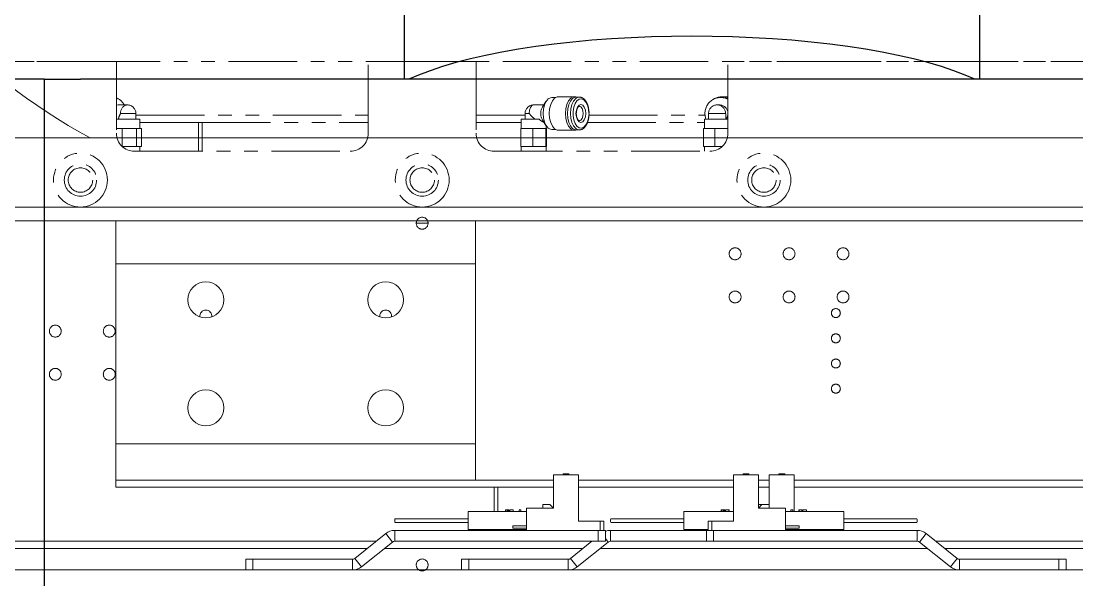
# Model space of a CAD drawing. Extents: x 500 to 100500, y -14500 to 21140.
# Drawn here: x 6410 to 6703.5, y -6457.2 to -6301.9 of the extents above; entities that cross this region are included whole.
import ezdxf

# ---------------------------------------------------------------- set-up
doc = ezdxf.new("R2010")
doc.units = 0
doc.linetypes.add('PHANTOM', pattern=[12.7, 6.35, -1.27, 1.27, -1.27, 1.27, -1.27])
doc.linetypes.add('SLD-Solid', pattern=[0])
doc.layers.get('0').update_dxf_attribs({"linetype": 'CONTINUOUS'})
doc.layers.add('D', color=7, linetype='CONTINUOUS')
doc.layers.add('MODEL', color=7, linetype='SLD-Solid', lineweight=15)

# ---------------------------------------------------------------- blocks, each defined once
blk = doc.blocks.new('KASDADS')
at = {"layer": 'MODEL', "color": 4}
for p, q in [((-52962.52, -66286.79, 21.36), (-53513.87, -66286.79, 21.36)), ((-52962.52, -66306.05, 21.36), (-53518.87, -66306.05, 21.36)), ((-53430.16, -66309.79, 21.36), (-53518.87, -66309.79, 21.36)), ((-53430.16, -66309.79, 21.36), (-53430.16, -66321.79, 21.36)), ((-53330.16, -66309.79, 21.36), (-53430.16, -66309.79, 21.36)), ((-53330.16, -66309.79, 21.36), (-53330.16, -66321.79, 21.36)), ((-52649.86, -66309.79, 21.36), (-53330.16, -66309.79, 21.36)), ((-53330.16, -66321.79, 21.36), (-53430.16, -66321.79, 21.36)), ((-53430.16, -66321.79, 21.36), (-53430.16, -66371.79, 21.36)), ((-53330.16, -66321.79, 21.36), (-53330.16, -66371.79, 21.36)), ((-53430.16, -66383.89, 21.36), (-53430.16, -66371.79, 21.36)), ((-53330.16, -66371.79, 21.36), (-53430.16, -66371.79, 21.36)), ((-53330.16, -66381.89, 21.36), (-53330.16, -66371.79, 21.36)), ((-53301.55, -66380.39, 21.36), (-53308.5, -66380.39, 21.36)), ((-53308.5, -66380.39, 21.36), (-53308.5, -66389.69, 21.36)), ((-53305.82, -66380.19, 21.36), (-53305.82, -66380.39, 21.36)), ((-53305.82, -66380.19, 21.36), (-53305.02, -66380.19, 21.36)), ((-53305.02, -66380.19, 21.36), (-53305.02, -66380.39, 21.36)), ((-53305.02, -66380.19, 21.36), (-53304.22, -66380.19, 21.36)), ((-53304.22, -66380.19, 21.36), (-53304.22, -66380.39, 21.36)), ((-53301.55, -66393.29, 21.36), (-53301.55, -66380.39, 21.36)), ((-53258.49, -66393.29, 21.36), (-53258.49, -66380.39, 21.36)), ((-53258.49, -66380.39, 21.36), (-53251.54, -66380.39, 21.36)), ((-53255.51, -66380.19, 21.36), (-53255.81, -66380.19, 21.36)), ((-53255.81, -66380.19, 21.36), (-53255.81, -66380.39, 21.36)), ((-53255.51, -66380.19, 21.36), (-53254.51, -66380.19, 21.36)), ((-53255.51, -66380.19, 21.36), (-53255.51, -66380.39, 21.36)), ((-53254.21, -66380.19, 21.36), (-53254.51, -66380.19, 21.36)), ((-53254.51, -66380.19, 21.36), (-53254.51, -66380.39, 21.36)), ((-53254.21, -66380.19, 21.36), (-53254.21, -66380.39, 21.36)), ((-53251.54, -66380.39, 21.36), (-53251.54, -66389.69, 21.36)), ((-53248.5, -66380.39, 21.36), (-53248.5, -66389.69, 21.36)), ((-53241.55, -66380.39, 21.36), (-53248.5, -66380.39, 21.36)), ((-53245.82, -66380.19, 21.36), (-53245.82, -66380.39, 21.36)), ((-53245.82, -66380.19, 21.36), (-53245.02, -66380.19, 21.36)), ((-53245.02, -66380.19, 21.36), (-53245.02, -66380.39, 21.36)), ((-53245.02, -66380.19, 21.36), (-53244.22, -66380.19, 21.36)), ((-53244.22, -66380.19, 21.36), (-53244.22, -66380.39, 21.36)), ((-53241.55, -66390.64, 21.36), (-53241.55, -66380.39, 21.36)), ((-53430.16, -66381.89, 21.36), (-53308.5, -66381.89, 21.36)), ((-53430.16, -66383.89, 21.36), (-53325.02, -66383.89, 21.36)), ((-53325.02, -66383.89, 21.36), (-53325.02, -66390.64, 21.36)), ((-53324.02, -66383.89, 21.36), (-53325.02, -66383.89, 21.36)), ((-53324.02, -66390.64, 21.36), (-53324.02, -66383.89, 21.36)), ((-53324.02, -66383.89, 21.36), (-53308.5, -66383.89, 21.36)), ((-53301.55, -66381.89, 21.36), (-53258.49, -66381.89, 21.36)), ((-53301.55, -66383.89, 21.36), (-53258.49, -66383.89, 21.36)), ((-53251.54, -66381.89, 21.36), (-53248.5, -66381.89, 21.36)), ((-53251.54, -66383.89, 21.36), (-53248.5, -66383.89, 21.36)), ((-53241.55, -66381.89, 21.36), (-52957.52, -66381.89, 21.36)), ((-53241.55, -66383.89, 21.36), (-53125.02, -66383.89, 21.36)), ((-53308.5, -66389.69, 21.36), (-53316.05, -66389.69, 21.36)), ((-53316.05, -66389.69, 21.36), (-53316.05, -66395.89, 21.36)), ((-53311.5, -66388.69, 21.36), (-53311.5, -66389.69, 21.36)), ((-53311.5, -66388.69, 21.36), (-53309.5, -66388.69, 21.36)), ((-53308.5, -66389.69, 21.36), (-53309.5, -66388.69, 21.36)), ((-53251.54, -66389.69, 21.36), (-53250.54, -66388.69, 21.36)), ((-53251.54, -66389.69, 21.36), (-53243.99, -66389.69, 21.36)), ((-53251.5, -66388.69, 21.36), (-53251.5, -66389.65, 21.36)), ((-53251.5, -66388.69, 21.36), (-53250.54, -66388.69, 21.36)), ((-53250.54, -66388.69, 21.36), (-53248.54, -66388.69, 21.36)), ((-53248.54, -66388.69, 21.36), (-53248.54, -66389.69, 21.36)), ((-53248.5, -66389.69, 21.36), (-53248.54, -66389.65, 21.36)), ((-53243.99, -66389.69, 21.36), (-53243.99, -66395.89, 21.36)), ((-53332.25, -66392.64, 21.36), (-53352.57, -66392.64, 21.36)), ((-53332.25, -66390.64, 21.36), (-53332.25, -66395.64, 21.36)), ((-53332.25, -66390.64, 21.36), (-53316.05, -66390.64, 21.36)), ((-53321.87, -66390.14, 21.36), (-53321.87, -66390.64, 21.36)), ((-53321.77, -66390.14, 21.36), (-53321.77, -66390.64, 21.36)), ((-53321.32, -66390.14, 21.36), (-53321.32, -66390.64, 21.36)), ((-53321.22, -66390.64, 21.36), (-53321.22, -66390.14, 21.36)), ((-53321.12, -66390.14, 21.36), (-53321.12, -66390.64, 21.36)), ((-53321.01, -66390.14, 21.36), (-53321.01, -66390.64, 21.36)), ((-53320.94, -66390.14, 21.36), (-53320.88, -66390.14, 21.36)), ((-53320.94, -66390.64, 21.36), (-53320.94, -66390.14, 21.36)), ((-53320.88, -66390.14, 21.36), (-53320.88, -66390.64, 21.36)), ((-53320.87, -66390.64, 21.36), (-53320.87, -66390.14, 21.36)), ((-53320.7, -66390.14, 21.36), (-53320.7, -66390.64, 21.36)), ((-53320.67, -66390.14, 21.36), (-53320.67, -66390.64, 21.36)), ((-53320.67, -66390.14, 21.36), (-53319.74, -66390.14, 21.36)), ((-53319.74, -66390.14, 21.36), (-53319.74, -66390.64, 21.36)), ((-53319.74, -66390.14, 21.36), (-53319.7, -66390.14, 21.36)), ((-53319.7, -66390.14, 21.36), (-53319.7, -66390.64, 21.36)), ((-53318.05, -66390.14, 21.36), (-53318.05, -66390.64, 21.36)), ((-53317.55, -66390.14, 21.36), (-53318.05, -66390.14, 21.36)), ((-53317.55, -66390.14, 21.36), (-53317.55, -66390.64, 21.36)), ((-53272.25, -66392.64, 21.36), (-53292.57, -66392.64, 21.36)), ((-53272.25, -66390.64, 21.36), (-53272.25, -66395.64, 21.36)), ((-53272.25, -66390.64, 21.36), (-53258.49, -66390.64, 21.36)), ((-53261.87, -66390.14, 21.36), (-53261.87, -66390.64, 21.36)), ((-53261.77, -66390.14, 21.36), (-53261.77, -66390.64, 21.36)), ((-53261.32, -66390.14, 21.36), (-53261.32, -66390.64, 21.36)), ((-53261.22, -66390.64, 21.36), (-53261.22, -66390.14, 21.36)), ((-53261.12, -66390.14, 21.36), (-53261.12, -66390.64, 21.36)), ((-53261.01, -66390.14, 21.36), (-53261.01, -66390.64, 21.36)), ((-53260.94, -66390.14, 21.36), (-53260.88, -66390.14, 21.36)), ((-53260.94, -66390.64, 21.36), (-53260.94, -66390.14, 21.36)), ((-53260.88, -66390.14, 21.36), (-53260.88, -66390.64, 21.36)), ((-53260.87, -66390.64, 21.36), (-53260.87, -66390.14, 21.36)), ((-53260.7, -66390.14, 21.36), (-53260.7, -66390.64, 21.36)), ((-53260.67, -66390.14, 21.36), (-53260.67, -66390.64, 21.36)), ((-53260.67, -66390.14, 21.36), (-53259.74, -66390.14, 21.36)), ((-53259.74, -66390.14, 21.36), (-53259.74, -66390.64, 21.36)), ((-53259.74, -66390.14, 21.36), (-53259.7, -66390.14, 21.36)), ((-53259.7, -66390.14, 21.36), (-53259.7, -66390.64, 21.36)), ((-53243.99, -66390.64, 21.36), (-53227.79, -66390.64, 21.36)), ((-53241.99, -66390.14, 21.36), (-53242.49, -66390.14, 21.36)), ((-53242.49, -66390.14, 21.36), (-53242.49, -66390.64, 21.36)), ((-53241.99, -66390.14, 21.36), (-53241.99, -66390.64, 21.36)), ((-53240.33, -66390.14, 21.36), (-53240.33, -66390.64, 21.36)), ((-53240.18, -66390.14, 21.36), (-53240.18, -66390.64, 21.36)), ((-53239.48, -66390.14, 21.36), (-53239.48, -66390.64, 21.36)), ((-53239.33, -66390.64, 21.36), (-53239.33, -66390.14, 21.36)), ((-53239.16, -66390.14, 21.36), (-53239.16, -66390.64, 21.36)), ((-53239.16, -66390.14, 21.36), (-53239.16, -66390.64, 21.36)), ((-53239.14, -66390.14, 21.36), (-53238.18, -66390.14, 21.36)), ((-53239.14, -66390.14, 21.36), (-53239.14, -66390.64, 21.36)), ((-53238.18, -66390.14, 21.36), (-53238.18, -66390.64, 21.36)), ((-53238.16, -66390.64, 21.36), (-53238.16, -66390.14, 21.36)), ((-53227.79, -66390.64, 21.36), (-53227.79, -66395.64, 21.36)), ((-53207.46, -66392.64, 21.36), (-53227.79, -66392.64, 21.36)), ((-53352.57, -66393.64, 21.36), (-53332.25, -66393.64, 21.36)), ((-53332.25, -66395.64, 21.36), (-53316.05, -66395.64, 21.36)), ((-53325.02, -66395.64, 21.36), (-53325.02, -66395.89, 21.36)), ((-53324.02, -66395.89, 21.36), (-53324.02, -66395.64, 21.36)), ((-53319.85, -66394.59, 21.36), (-53319.85, -66395.29, 21.36)), ((-53319.85, -66394.59, 21.36), (-53316.05, -66394.59, 21.36)), ((-53319.85, -66395.29, 21.36), (-53316.05, -66395.29, 21.36)), ((-53295.55, -66393.29, 21.36), (-53301.55, -66393.29, 21.36)), ((-53295.55, -66393.29, 21.36), (-53294.55, -66393.29, 21.36)), ((-53295.55, -66395.89, 21.36), (-53295.55, -66393.29, 21.36)), ((-53294.55, -66393.29, 21.36), (-53294.55, -66395.89, 21.36)), ((-53292.57, -66393.64, 21.36), (-53272.25, -66393.64, 21.36)), ((-53272.25, -66395.64, 21.36), (-53265.49, -66395.64, 21.36)), ((-53265.49, -66393.29, 21.36), (-53264.49, -66393.29, 21.36)), ((-53265.49, -66395.89, 21.36), (-53265.49, -66393.29, 21.36)), ((-53264.49, -66393.29, 21.36), (-53258.49, -66393.29, 21.36)), ((-53264.49, -66393.29, 21.36), (-53264.49, -66395.89, 21.36)), ((-53240.19, -66394.59, 21.36), (-53243.99, -66394.59, 21.36)), ((-53240.19, -66395.29, 21.36), (-53243.99, -66395.29, 21.36)), ((-53243.99, -66395.64, 21.36), (-53227.79, -66395.64, 21.36)), ((-53240.19, -66395.29, 21.36), (-53240.19, -66394.59, 21.36)), ((-53235.55, -66395.89, 21.36), (-53235.55, -66395.64, 21.36)), ((-53234.55, -66395.64, 21.36), (-53234.55, -66395.89, 21.36)), ((-53227.79, -66393.64, 21.36), (-53207.46, -66393.64, 21.36)), ((-53363.77, -66403.67, 21.36), (-53355.14, -66396.77, 21.36)), ((-53353.27, -66399.11, 21.36), (-53355.14, -66396.77, 21.36)), ((-53352.64, -66395.89, 21.36), (-53352.64, -66398.89, 21.36)), ((-53352.64, -66395.89, 21.36), (-53296.05, -66395.89, 21.36)), ((-53296.05, -66398.89, 21.36), (-53296.05, -66395.89, 21.36)), ((-53296.05, -66395.89, 21.36), (-53294.05, -66395.89, 21.36)), ((-53294.05, -66395.89, 21.36), (-53294.05, -66398.89, 21.36)), ((-53293.27, -66399.11, 21.36), (-53294.05, -66398.14, 21.36)), ((-53292.64, -66395.89, 21.36), (-53292.64, -66398.89, 21.36)), ((-53292.64, -66395.89, 21.36), (-53265.99, -66395.89, 21.36)), ((-53265.99, -66398.89, 21.36), (-53265.99, -66395.89, 21.36)), ((-53265.99, -66395.89, 21.36), (-53263.99, -66395.89, 21.36)), ((-53263.99, -66395.89, 21.36), (-53263.99, -66398.89, 21.36)), ((-53207.39, -66395.89, 21.36), (-53263.99, -66395.89, 21.36)), ((-53207.39, -66398.89, 21.36), (-53207.39, -66395.89, 21.36)), ((-53204.89, -66396.77, 21.36), (-53206.76, -66399.11, 21.36)), ((-53196.26, -66403.67, 21.36), (-53204.89, -66396.77, 21.36)), ((-53357.8, -66398.89, 21.36), (-53509.02, -66398.89, 21.36)), ((-53509.02, -66400.89, 21.36), (-53360.3, -66400.89, 21.36)), ((-53361.9, -66406.01, 21.36), (-53353.27, -66399.11, 21.36)), ((-53355.49, -66400.89, 21.36), (-53300.3, -66400.89, 21.36)), ((-53352.64, -66398.89, 21.36), (-53296.05, -66398.89, 21.36)), ((-53303.77, -66403.67, 21.36), (-53297.8, -66398.89, 21.36)), ((-53301.9, -66406.01, 21.36), (-53293.27, -66399.11, 21.36)), ((-53294.05, -66398.89, 21.36), (-53296.05, -66398.89, 21.36)), ((-53295.49, -66400.89, 21.36), (-53204.54, -66400.89, 21.36)), ((-53292.64, -66398.89, 21.36), (-53265.99, -66398.89, 21.36)), ((-53263.99, -66398.89, 21.36), (-53265.99, -66398.89, 21.36)), ((-53207.39, -66398.89, 21.36), (-53263.99, -66398.89, 21.36)), ((-53198.13, -66406.01, 21.36), (-53206.76, -66399.11, 21.36)), ((-53125.02, -66398.89, 21.36), (-53202.24, -66398.89, 21.36)), ((-53199.74, -66400.89, 21.36), (-52957.52, -66400.89, 21.36)), ((-53394.05, -66406.89, 21.36), (-53394.05, -66403.89, 21.36)), ((-53394.05, -66403.89, 21.36), (-53392.05, -66403.89, 21.36)), ((-53392.05, -66403.89, 21.36), (-53392.05, -66406.89, 21.36)), ((-53392.05, -66403.89, 21.36), (-53364.4, -66403.89, 21.36)), ((-53364.4, -66406.89, 21.36), (-53364.4, -66403.89, 21.36)), ((-53363.77, -66403.67, 21.36), (-53361.9, -66406.01, 21.36)), ((-53334.05, -66406.89, 21.36), (-53334.05, -66403.89, 21.36)), ((-53334.05, -66403.89, 21.36), (-53332.05, -66403.89, 21.36)), ((-53332.05, -66403.89, 21.36), (-53332.05, -66406.89, 21.36)), ((-53332.05, -66403.89, 21.36), (-53304.4, -66403.89, 21.36)), ((-53304.4, -66406.89, 21.36), (-53304.4, -66403.89, 21.36)), ((-53303.77, -66403.67, 21.36), (-53301.9, -66406.01, 21.36)), ((-53198.13, -66406.01, 21.36), (-53196.26, -66403.67, 21.36)), ((-53195.64, -66403.89, 21.36), (-53195.64, -66406.89, 21.36)), ((-53167.99, -66403.89, 21.36), (-53195.64, -66403.89, 21.36)), ((-53167.99, -66406.89, 21.36), (-53167.99, -66403.89, 21.36)), ((-53167.99, -66403.89, 21.36), (-53165.99, -66403.89, 21.36)), ((-53165.99, -66403.89, 21.36), (-53165.99, -66406.89, 21.36)), ((-52957.52, -66406.89, 21.36), (-53532.02, -66406.89, 21.36))]:
    blk.add_line(p, q, dxfattribs=at)
for centre in [(-53405.16, -66331.79, 21.36), (-53355.16, -66331.79, 21.36), (-53405.16, -66361.79, 21.36), (-53355.16, -66361.79, 21.36)]:
    blk.add_circle(centre, 5, dxfattribs=at)
for centre, radius, start, end in [((-53358.87, -66142.79, 21.36), 164, 90, 241.4079), ((-53405.16, -66336.29, 21.36), 1.65, 90, 187.8472), ((-53405.16, -66336.29, 21.36), 1.65, 352.1528, 90), ((-53355.16, -66336.29, 21.36), 1.65, 90, 187.8472), ((-53355.16, -66336.29, 21.36), 1.65, 352.1528, 90), ((-53351.39, -66393.02, 21.36), 1.24, 162.35, 185.7133), ((-53291.39, -66393.02, 21.36), 1.24, 162.3282, 185.7351), ((-53209.05, -66393.14, 21.36), 1.67, 342.5273, 17.4727), ((-53351.39, -66393.26, 21.36), 1.24, 174.2871, 197.6496), ((-53291.39, -66393.26, 21.36), 1.24, 174.2653, 197.6714), ((-53352.64, -66399.89, 21.36), 4, 90, 128.6598), ((-53292.64, -66399.89, 21.36), 4, 90, 110.5351), ((-53207.39, -66399.89, 21.36), 4, 51.3402, 90), ((-53352.64, -66399.89, 21.36), 1, 90, 128.6598), ((-53292.64, -66399.89, 21.36), 1, 90, 128.6598), ((-53207.39, -66399.89, 21.36), 1, 51.3402, 90), ((-53364.4, -66402.89, 21.36), 1, 270, 308.6598), ((-53304.4, -66402.89, 21.36), 1, 270, 308.6598), ((-53195.64, -66402.89, 21.36), 1, 231.3402, 270), ((-53364.4, -66402.89, 21.36), 4, 270, 308.6598), ((-53304.4, -66402.89, 21.36), 4, 270, 308.6598), ((-53195.64, -66402.89, 21.36), 4, 231.3402, 270)]:
    blk.add_arc(centre, radius, start, end, dxfattribs=at)
for points, knots in [([(-53321.86, -66390.14, 21.36), (-53321.86, -66390.14, 21.36), (-53321.87, -66390.14, 21.36), (-53321.83, -66390.14, 21.36), (-53321.79, -66390.14, 21.36), (-53321.77, -66390.14, 21.36)], [0, 0, 0, 0, 0.291437, 0.643057, 1, 1, 1, 1]), ([(-53321.77, -66390.14, 21.36), (-53321.74, -66390.14, 21.36), (-53321.66, -66390.14, 21.36), (-53321.53, -66390.14, 21.36), (-53321.41, -66390.14, 21.36), (-53321.35, -66390.14, 21.36), (-53321.32, -66390.14, 21.36)], [0, 0, 0, 0, 0.266271, 0.560259, 0.786379, 1, 1, 1, 1]), ([(-53321.32, -66390.14, 21.36), (-53321.29, -66390.14, 21.36), (-53321.25, -66390.14, 21.36), (-53321.22, -66390.14, 21.36), (-53321.22, -66390.14, 21.36), (-53321.22, -66390.14, 21.36)], [0, 0, 0, 0, 0.40424, 0.818227, 1, 1, 1, 1]), ([(-53321.2, -66390.14, 21.36), (-53321.19, -66390.14, 21.36), (-53321.16, -66390.14, 21.36), (-53321.13, -66390.14, 21.36), (-53321.11, -66390.14, 21.36)], [0, 0, 0, 0, 0.1620681, 1, 1, 1, 1]), ([(-53321.12, -66390.14, 21.36), (-53321.1, -66390.14, 21.36), (-53321.06, -66390.14, 21.36), (-53321.03, -66390.14, 21.36), (-53321.01, -66390.14, 21.36)], [0, 0, 0, 0, 0.542381, 1, 1, 1, 1]), ([(-53321.01, -66390.14, 21.36), (-53321, -66390.14, 21.36), (-53320.97, -66390.14, 21.36), (-53320.95, -66390.14, 21.36), (-53320.94, -66390.14, 21.36)], [0, 0, 0, 0, 0.5926239, 1, 1, 1, 1]), ([(-53261.86, -66390.14, 21.36), (-53261.86, -66390.14, 21.36), (-53261.87, -66390.14, 21.36), (-53261.83, -66390.14, 21.36), (-53261.79, -66390.14, 21.36), (-53261.77, -66390.14, 21.36)], [0, 0, 0, 0, 0.291437, 0.643057, 1, 1, 1, 1]), ([(-53261.77, -66390.14, 21.36), (-53261.74, -66390.14, 21.36), (-53261.66, -66390.14, 21.36), (-53261.53, -66390.14, 21.36), (-53261.41, -66390.14, 21.36), (-53261.35, -66390.14, 21.36), (-53261.32, -66390.14, 21.36)], [0, 0, 0, 0, 0.266273, 0.560266, 0.786393, 1, 1, 1, 1]), ([(-53261.32, -66390.14, 21.36), (-53261.29, -66390.14, 21.36), (-53261.25, -66390.14, 21.36), (-53261.22, -66390.14, 21.36), (-53261.22, -66390.14, 21.36), (-53261.22, -66390.14, 21.36)], [0, 0, 0, 0, 0.404268, 0.818235, 1, 1, 1, 1]), ([(-53261.2, -66390.14, 21.36), (-53261.19, -66390.14, 21.36), (-53261.16, -66390.14, 21.36), (-53261.13, -66390.14, 21.36), (-53261.11, -66390.14, 21.36)], [0, 0, 0, 0, 0.1620681, 1, 1, 1, 1]), ([(-53261.12, -66390.14, 21.36), (-53261.1, -66390.14, 21.36), (-53261.06, -66390.14, 21.36), (-53261.03, -66390.14, 21.36), (-53261.01, -66390.14, 21.36)], [0, 0, 0, 0, 0.542393, 1, 1, 1, 1]), ([(-53261.01, -66390.14, 21.36), (-53261, -66390.14, 21.36), (-53260.97, -66390.14, 21.36), (-53260.95, -66390.14, 21.36), (-53260.94, -66390.14, 21.36)], [0, 0, 0, 0, 0.5926239, 1, 1, 1, 1]), ([(-53240.33, -66390.14, 21.36), (-53240.33, -66390.14, 21.36), (-53240.33, -66390.14, 21.36), (-53240.29, -66390.14, 21.36), (-53240.22, -66390.14, 21.36), (-53240.18, -66390.14, 21.36)], [0, 0, 0, 0, 0.306601, 0.582695, 1, 1, 1, 1]), ([(-53240.18, -66390.14, 21.36), (-53240.12, -66390.14, 21.36), (-53240, -66390.14, 21.36), (-53239.8, -66390.14, 21.36), (-53239.61, -66390.14, 21.36), (-53239.52, -66390.14, 21.36), (-53239.48, -66390.14, 21.36)], [0, 0, 0, 0, 0.2644695, 0.5671713, 0.7936563, 1, 1, 1, 1]), ([(-53239.48, -66390.14, 21.36), (-53239.45, -66390.14, 21.36), (-53239.38, -66390.14, 21.36), (-53239.33, -66390.14, 21.36), (-53239.33, -66390.14, 21.36), (-53239.33, -66390.14, 21.36)], [0, 0, 0, 0, 0.3572, 0.722495, 1, 1, 1, 1])]:
    blk.add_open_spline(points, degree=3, knots=knots, dxfattribs=at)
blk = doc.blocks.new('KA$C100bd9fb')
at = {"color": 60, "linetype": 'PHANTOM', "lineweight": 18, "ltscale": 3}
for p, q in [((20, 205, 21.36), (430, 205, 21.36)), ((65, 205, 21.36), (25, 205, 21.36)), ((65, 205, 21.36), (65, 185, 21.36)), ((135, 185, 21.36), (135, 205, 21.36)), ((165, 205, 21.36), (135, 205, 21.36)), ((165, 205, 21.36), (165, 185, 21.36)), ((235, 185, 21.36), (235, 205, 21.36)), ((430, 205, 21.36), (235, 205, 21.36)), ((184.45, 193.91, 21.36), (183.44, 192.34, 21.36)), ((187.12, 194.95, 21.36), (186, 194.95, 21.36)), ((192.35, 195.15, 21.36), (187.85, 195.15, 21.36)), ((193.7, 195.05, 21.36), (192.86, 195.05, 21.36)), ((233.37, 194.95, 21.36), (233, 194.95, 21.36)), ((234.27, 195.15, 21.36), (233.37, 195.15, 21.36)), ((65.51, 192.9, 21.36), (65, 192.81, 21.36)), ((68, 192.9, 21.36), (65.51, 192.9, 21.36)), ((183.81, 192.9, 21.36), (181, 192.9, 21.36)), ((232.66, 192.9, 21.36), (232, 192.9, 21.36)), ((65, 188.93, 21.36), (71.5, 188.93, 21.36)), ((66.15, 190.5, 21.36), (70.4, 190.5, 21.36)), ((70.4, 188.93, 21.36), (70.4, 190.5, 21.36)), ((70.4, 190, 21.36), (135, 190, 21.36)), ((71.5, 186.3, 21.36), (71.5, 188.93, 21.36)), ((71.5, 188, 21.36), (87.81, 188, 21.36)), ((87.81, 188, 21.36), (87.81, 180, 21.36)), ((88.81, 188, 21.36), (87.81, 188, 21.36)), ((88.81, 180, 21.36), (88.81, 188, 21.36)), ((88.81, 188, 21.36), (135, 188, 21.36)), ((165, 190, 21.36), (178.6, 190, 21.36)), ((165, 188, 21.36), (177.5, 188, 21.36)), ((177.5, 188.93, 21.36), (177.5, 186.3, 21.36)), ((177.5, 188.93, 21.36), (182.53, 188.93, 21.36)), ((178.6, 190.5, 21.36), (178.6, 188.93, 21.36)), ((178.6, 190.5, 21.36), (179.7, 190.5, 21.36)), ((183.44, 188.66, 21.36), (184.45, 187.09, 21.36)), ((195.94, 188, 21.36), (228.5, 188, 21.36)), ((196.37, 190, 21.36), (228.64, 190, 21.36)), ((228.5, 188.93, 21.36), (228.5, 186.3, 21.36)), ((228.5, 188.93, 21.36), (235, 188.93, 21.36)), ((229.6, 190.5, 21.36), (229.6, 188.93, 21.36)), ((229.6, 190.5, 21.36), (234.37, 190.5, 21.36)), ((234.4, 188.93, 21.36), (234.4, 190.1, 21.36)), ((65, 186.3, 21.36), (65.3, 186.3, 21.36)), ((65.3, 186.3, 21.36), (66.59, 186.3, 21.36)), ((66.59, 186.3, 21.36), (66.59, 181.34, 21.36)), ((66.59, 186.3, 21.36), (68.58, 186.3, 21.36)), ((68.58, 186.3, 21.36), (70.58, 186.3, 21.36)), ((70.58, 186.3, 21.36), (70.58, 181.3, 21.36)), ((70.58, 186.3, 21.36), (71.28, 186.3, 21.36)), ((71.28, 186.3, 21.36), (71.99, 186.3, 21.36)), ((71.99, 186.3, 21.36), (71.99, 181.3, 21.36)), ((177.41, 186.3, 21.36), (177.41, 181.3, 21.36)), ((177.41, 186.3, 21.36), (179.11, 186.3, 21.36)), ((179.11, 186.3, 21.36), (180.8, 186.3, 21.36)), ((180.8, 186.3, 21.36), (180.8, 181.3, 21.36)), ((180.8, 186.3, 21.36), (182.6, 186.3, 21.36)), ((182.6, 186.3, 21.36), (184.4, 186.3, 21.36)), ((184.4, 186.3, 21.36), (184.4, 181.3, 21.36)), ((184.4, 186.3, 21.36), (184.5, 186.3, 21.36)), ((184.5, 186.3, 21.36), (184.5, 187.02, 21.36)), ((184.5, 186.3, 21.36), (184.59, 186.3, 21.36)), ((184.59, 186.3, 21.36), (184.59, 181.3, 21.36)), ((186, 186.05, 21.36), (187.12, 186.05, 21.36)), ((187.85, 185.85, 21.36), (192.35, 185.85, 21.36)), ((192.86, 185.95, 21.36), (193.7, 185.95, 21.36)), ((228.21, 186.3, 21.36), (228.21, 181.3, 21.36)), ((228.21, 186.3, 21.36), (229.77, 186.3, 21.36)), ((229.77, 186.3, 21.36), (231.32, 186.3, 21.36)), ((231.32, 186.3, 21.36), (231.32, 181.3, 21.36)), ((231.32, 186.3, 21.36), (233.22, 186.3, 21.36)), ((233.22, 186.3, 21.36), (235, 186.3, 21.36)), ((66.64, 181.3, 21.36), (68.58, 181.3, 21.36)), ((68.58, 181.3, 21.36), (70.58, 181.3, 21.36)), ((70, 180, 21.36), (130, 180, 21.36)), ((70.58, 181.3, 21.36), (71.28, 181.3, 21.36)), ((71.28, 181.3, 21.36), (71.99, 181.3, 21.36)), ((71.5, 180, 21.36), (71.5, 181.3, 21.36)), ((170, 180, 21.36), (230, 180, 21.36)), ((177.41, 181.3, 21.36), (179.11, 181.3, 21.36)), ((177.5, 181.3, 21.36), (177.5, 180, 21.36)), ((179.11, 181.3, 21.36), (180.8, 181.3, 21.36)), ((180.8, 181.3, 21.36), (182.6, 181.3, 21.36)), ((182.6, 181.3, 21.36), (184.4, 181.3, 21.36)), ((184.4, 181.3, 21.36), (184.5, 181.3, 21.36)), ((184.5, 180, 21.36), (184.5, 181.3, 21.36)), ((184.5, 181.3, 21.36), (184.59, 181.3, 21.36)), ((228.21, 181.3, 21.36), (229.77, 181.3, 21.36)), ((228.5, 181.3, 21.36), (228.5, 180, 21.36)), ((229.77, 181.3, 21.36), (231.32, 181.3, 21.36)), ((231.32, 181.3, 21.36), (233.22, 181.3, 21.36)), ((233.22, 181.3, 21.36), (233.36, 181.3, 21.36)), ((148.35, 160, 21.36), (151.65, 160, 21.36))]:
    blk.add_line(p, q, dxfattribs=at)
at = {"color": 60, "linetype": 'PHANTOM', "lineweight": 18, "ltscale": 3, "elevation": 21.36, "flags": 128}
for points in [[(186, 194.95), (185.66, 194.9), (185, 194.55), (184.43, 193.86), (183.98, 192.91), (183.69, 191.75), (183.59, 190.5), (183.69, 189.25), (183.98, 188.09), (184.43, 187.14), (185, 186.45), (185.66, 186.1), (186, 186.05)], [(187.85, 185.85), (187.49, 185.9), (186.81, 186.27), (186.2, 186.99), (185.74, 187.99), (185.44, 189.19), (185.34, 190.5), (185.44, 191.81), (185.74, 193.01), (186.2, 194.01), (186.81, 194.73), (187.49, 195.1), (187.85, 195.15)], [(192.87, 195.05), (192.71, 195.1), (191.99, 195.1), (191.31, 194.73), (190.7, 194.01), (190.23, 193.01), (189.94, 191.81), (189.83, 190.5), (189.94, 189.19), (190.23, 187.99), (190.7, 186.99), (191.31, 186.27), (191.99, 185.9), (192.71, 185.9), (192.87, 185.95)], [(192.86, 195.05), (192.51, 195), (191.83, 194.64), (191.24, 193.94), (190.78, 192.96), (190.49, 191.78), (190.39, 190.5), (190.49, 189.22), (190.78, 188.04), (191.24, 187.06), (191.83, 186.36), (192.51, 186), (192.86, 185.95)], [(193.72, 195.05), (193.35, 195), (192.67, 194.64), (192.08, 193.94), (191.62, 192.96), (191.33, 191.78), (191.23, 190.5), (191.33, 189.22), (191.62, 188.04), (192.08, 187.06), (192.67, 186.36), (193.35, 186), (193.74, 185.95)], [(196.31, 190.5), (196.21, 191.69), (195.93, 192.78), (195.48, 193.67), (194.92, 194.27), (194.28, 194.54), (193.63, 194.45), (193.02, 194.01), (192.51, 193.25), (192.14, 192.26), (191.95, 191.1), (191.95, 189.9), (192.14, 188.74), (192.51, 187.75), (193.02, 186.99), (193.63, 186.55), (194.28, 186.46), (194.92, 186.73), (195.48, 187.33), (195.93, 188.22), (196.21, 189.31), (196.31, 190.5)], [(233.37, 194.95), (234, 194.9), (235, 194.63)], [(234.27, 195.15), (234.92, 195.1), (235, 195.09)], [(181, 192.9), (180.5, 192.72), (180.08, 192.2), (179.8, 191.42), (179.7, 190.5)], [(192.76, 190.5), (192.87, 191.46), (193.16, 192.27), (193.6, 192.81), (194.12, 193), (194.64, 192.81), (195.07, 192.27), (195.37, 191.46), (195.47, 190.5), (195.37, 189.54), (195.07, 188.73), (194.64, 188.19), (194.12, 188), (193.6, 188.19), (193.16, 188.73), (192.87, 189.54), (192.76, 190.5)], [(193.69, 188.5), (193.7, 188.5), (194.11, 188.65), (194.46, 189.09), (194.7, 189.73), (194.78, 190.5), (194.7, 191.27), (194.46, 191.91), (194.11, 192.35), (193.7, 192.5)], [(228.9, 188.93), (228.79, 189.25), (228.61, 190.5)], [(234.45, 188.93), (234.84, 189.58), (235, 190.18)]]:
    blk.add_lwpolyline(points, dxfattribs=at)
at = {"color": 60, "linetype": 'PHANTOM', "lineweight": 18, "ltscale": 3}
for centre, radius in [((55, 172, 21.36), 7.5), ((150, 172, 21.36), 7.5), ((245, 172, 21.36), 7.5), ((55, 172, 21.36), 4.5), ((150, 172, 21.36), 4.5), ((245, 172, 21.36), 4.5), ((55, 172, 21.36), 3.4), ((150, 172, 21.36), 3.4), ((245, 172, 21.36), 3.4), ((150, 160, 21.36), 1.65), ((237, 151.5, 21.36), 1.65), ((252, 151.5, 21.36), 1.65), ((267, 151.5, 21.36), 1.65), ((237, 139.5, 21.36), 1.65), ((252, 139.5, 21.36), 1.65), ((267, 139.5, 21.36), 1.65), ((265, 135, 21.36), 1.25), ((48, 130, 21.36), 1.65), ((63, 130, 21.36), 1.65), ((265, 128, 21.36), 1.25), ((265, 121, 21.36), 1.25), ((48, 118, 21.36), 1.65), ((63, 118, 21.36), 1.65), ((265, 114, 21.36), 1.25), ((150, 65, 21.36), 1.65)]:
    blk.add_circle(centre, radius, dxfattribs=at)
for centre, radius, start, end in [((63.73, 191.34, 21.36), 3.71, 24.8026, 69.942), ((233, 190.55, 21.36), 4.39, 62.9042, 180.7166), ((233.37, 190.62, 21.36), 4.53, 68.9176, 124.6271), ((68.32, 190.74, 21.36), 2.18, 98.3388, 186.4183), ((68, 190.5, 21.36), 2.4, 0, 90), ((181, 190.5, 21.36), 2.4, 90, 180), ((186.55, 190.5, 21.36), 3.61, 149.4095, 210.5905), ((232, 190.5, 21.36), 2.4, 90, 180), ((231.98, 190.52, 21.36), 2.38, 359.5917, 89.5858), ((232.64, 190.52, 21.36), 2.38, 7.3417, 89.6245), ((70, 185, 21.36), 5, 180, 270), ((130, 185, 21.36), 5, 270, 0), ((170, 185, 21.36), 5, 180, 270), ((230, 185, 21.36), 5, 270, 0)]:
    blk.add_arc(centre, radius, start, end, dxfattribs=at)
for centre, major_axis, ratio, start_param, end_param in [((68, 190.5, 21.36), (2.17, 2.17), 0.470743, 2.010766, 2.723846), ((181, 190.5, 21.36), (-2.3, 2.3), 0.294032, 1.284824, 1.997904), ((232, 190.5, 21.36), (1.83, -1.83), 0.843822, 0.700897, 0.8699)]:
    blk.add_ellipse(centre, major_axis=major_axis, ratio=ratio, start_param=start_param, end_param=end_param, dxfattribs=at)
for points, knots in [([(196.26, 191.76, 21.36), (196.24, 191.93, 21.36), (196.16, 192.5, 21.36), (195.85, 193.35, 21.36), (195.34, 194.22, 21.36), (194.7, 194.78, 21.36), (194.12, 195.06, 21.36), (193.8, 195.02, 21.36), (193.72, 195.01, 21.36)], [0, 0, 0, 0, 0.096209, 0.310517, 0.527579, 0.747869, 0.933466, 1, 1, 1, 1]), ([(192.84, 190.5, 21.36), (192.85, 190.64, 21.36), (192.86, 191.02, 21.36), (192.99, 191.63, 21.36), (193.23, 192.18, 21.36), (193.52, 192.45, 21.36), (193.63, 192.52, 21.36), (193.69, 192.49, 21.36), (193.7, 192.49, 21.36)], [0, 0, 0, 0, 0.119673, 0.340457, 0.558857, 0.765899, 0.97103, 1, 1, 1, 1]), ([(196.39, 190.5, 21.36), (196.39, 190.71, 21.36), (196.38, 191.14, 21.36), (196.3, 191.55, 21.36), (196.26, 191.76, 21.36)], [0, 0, 0, 0, 0.489829, 1, 1, 1, 1]), ([(182.53, 188.93, 21.36), (182.54, 188.92, 21.36), (182.73, 188.71, 21.36), (183.12, 188.39, 21.36), (183.62, 188.12, 21.36), (183.84, 188.12, 21.36), (183.93, 188.13, 21.36)], [0, 0, 0, 0, 0.014158, 0.429537, 0.773183, 1, 1, 1, 1]), ([(193.69, 188.51, 21.36), (193.65, 188.51, 21.36), (193.57, 188.51, 21.36), (193.32, 188.72, 21.36), (193.05, 189.18, 21.36), (192.88, 189.82, 21.36), (192.85, 190.28, 21.36), (192.84, 190.5, 21.36)], [0, 0, 0, 0, 0.169915, 0.37508, 0.592389, 0.804509, 1, 1, 1, 1]), ([(193.75, 185.99, 21.36), (193.89, 185.99, 21.36), (194.26, 185.98, 21.36), (194.84, 186.32, 21.36), (195.43, 186.91, 21.36), (195.9, 187.76, 21.36), (196.23, 188.81, 21.36), (196.37, 189.71, 21.36), (196.38, 190.23, 21.36), (196.38, 190.35, 21.36)], [0, 0, 0, 0, 0.089403, 0.249439, 0.413851, 0.588786, 0.76807, 0.946721, 1, 1, 1, 1])]:
    blk.add_open_spline(points, degree=3, knots=knots, dxfattribs=at)
blk = doc.blocks.new('KJG24hsdg')
at = {"color": 1, "linetype": 'Continuous', "lineweight": 25}
for p, q in [((-18130.42, -19525.29), (-18130.42, -19562.27)), ((-17970.42, -19562.27), (-17970.42, -19525.29)), ((-18230.42, -19562.27), (-18295.42, -19562.27)), ((-18230.42, -19762.27), (-18230.42, -19562.27)), ((-18230.42, -19562.27), (-18220.42, -19562.27)), ((-17880.42, -19562.27), (-18220.42, -19562.27))]:
    blk.add_line(p, q, dxfattribs=at)
at = {"color": 1, "linetype": 'Continuous', "lineweight": 25, "flags": 128}
for points in [[(-18050.42, -19550.29), (-18056.07, -19550.33), (-18061.7, -19550.47), (-18067.28, -19550.7), (-18072.8, -19551.02), (-18078.23, -19551.43), (-18083.55, -19551.92), (-18088.74, -19552.5), (-18093.78, -19553.17), (-18098.64, -19553.91), (-18103.32, -19554.74), (-18107.79, -19555.63), (-18112.03, -19556.6), (-18116.03, -19557.64), (-18119.77, -19558.73), (-18123.23, -19559.89), (-18126.41, -19561.1), (-18129.1, -19562.27)], [(-17971.74, -19562.27), (-17974.43, -19561.1), (-17977.61, -19559.89), (-17981.07, -19558.73), (-17984.81, -19557.64), (-17988.81, -19556.6), (-17993.05, -19555.63), (-17997.52, -19554.74), (-18002.2, -19553.91), (-18007.06, -19553.17), (-18012.1, -19552.5), (-18017.29, -19551.92), (-18022.61, -19551.43), (-18028.04, -19551.02), (-18033.56, -19550.7), (-18039.14, -19550.47), (-18044.77, -19550.33), (-18050.42, -19550.29)]]:
    blk.add_lwpolyline(points, dxfattribs=at)

msp = doc.modelspace()

# ---------------------------------------------------------------- block references
at = {"layer": 'D', "color": 0}
msp.add_blockref('KA$C100bd9fb', (6371.5, -6518.04, -31.83), dxfattribs=at)
at = {"layer": 'D', "color": 1}
msp.add_blockref('KASDADS', (59866.51, 59952.44, -97.17), dxfattribs=at)
at = {"layer": 'D'}
msp.add_blockref('KJG24hsdg', (24646.92, 13244.24, -10.47), dxfattribs=at)

doc.saveas('drawing.dxf')
